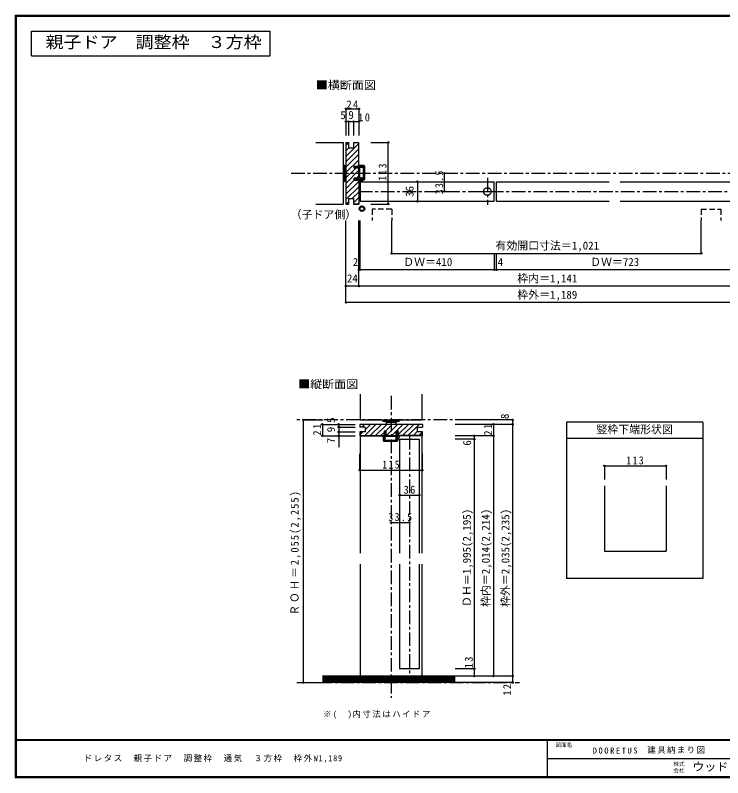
# Model space of a CAD drawing. Units: millimetres at full size, sheet at 1:5; some dimension numbers follow another scale. Extents: x -973 to 977, y -718 to 696.
# Drawn here: x -973 to 323, y -701 to 696 of the extents above; entities that cross this region are included whole.
import ezdxf
from ezdxf.enums import TextEntityAlignment as Align

# ---------------------------------------------------------------- set-up
doc = ezdxf.new("R2010")
doc.units = ezdxf.units.MM
doc.header["$LTSCALE"] = 5
doc.header["$PDMODE"] = 32
doc.header["$PDSIZE"] = 2.5
doc.linetypes.add('CHAIN1', pattern=[8, 5, -1, 1, -1])
doc.linetypes.add('DASHED2', pattern=[3, 2, -1])
for name, color, linetype in [('0-0_補助線', 7, 'Continuous'), ('0-1_通り芯', 4, 'CHAIN1'), ('0-3_仕上げ', 7, 'Continuous'), ('0-4_枠', 3, 'Continuous'), ('0-6_扉', 6, 'Continuous'), ('0-7_金物', 7, 'Continuous'), ('0-8_戸当り', 7, 'Continuous'), ('0-A_文字', 3, 'Continuous'), ('0-B_寸法', 7, 'Continuous'), ('0-C_ハッチ', 4, 'Continuous'), ('F-0_補助線', 7, 'Continuous'), ('F-1_枠', 6, 'Continuous'), ('F-A_文字', 7, 'Continuous')]:
    doc.layers.add(name, color=color, linetype=linetype)
doc.styles.add('ＭＳ ゴシック', font='')
doc.styles.get('ＭＳ ゴシック').set_extended_font_data('MS Gothic')

msp = doc.modelspace()

# ---------------------------------------------------------------- linework, layer by layer
at = {"layer": '0-0_補助線', "color": 3}
for p, q in [((-342.047, -53.5), (-342.047, -58.5)), ((-227.047, -53.5), (-342.047, -53.5)), ((-227.047, -53.5), (-227.047, -58.5)), ((-332.047, -58.5), (-342.047, -58.5)), ((-332.047, -67.5), (-342.047, -67.5)), ((-342.047, -67.5), (-342.047, -74.5)), ((-332.047, -58.5), (-332.047, -67.5)), ((-271.526, -66), (-275.226, -66)), ((-275.226, -74.5), (-275.226, -66)), ((-271.526, -66), (-271.526, -74.5)), ((-237.047, -58.5), (-237.047, -67.5)), ((-237.047, -58.5), (-227.047, -58.5)), ((-227.047, -67.5), (-237.047, -67.5)), ((-227.547, -74), (-227.547, -67.5)), ((-227.047, -74.5), (-227.047, -67.5)), ((-342.047, -74.5), (-297.526, -74.5)), ((-275.226, -74.5), (-293.826, -74.5)), ((-227.547, -74), (-271.526, -74)), ((-227.047, -74.5), (-271.526, -74.5))]:
    msp.add_line(p, q, dxfattribs=at)
at = {"layer": '0-0_補助線', "color": 4}
for p, q in [((-338.133, -58.5), (-333.133, -53.5)), ((-332.834, -74), (-312.334, -53.5)), ((-331.047, -62.313), (-322.234, -53.5)), ((-322.935, -74), (-302.435, -53.5)), ((-313.035, -74), (-292.535, -53.5)), ((-295.136, -66), (-282.636, -53.5)), ((-293.236, -74), (-272.736, -53.5)), ((-283.337, -74), (-262.837, -53.5)), ((-271.526, -72.089), (-252.937, -53.5)), ((-263.538, -74), (-243.038, -53.5)), ((-253.638, -74), (-233.138, -53.5)), ((-341.547, -72.814), (-336.234, -67.5)), ((-303.136, -74), (-297.526, -68.391)), ((-243.739, -74), (-237.239, -67.5)), ((-233.839, -74), (-227.547, -67.708)), ((-342.047, -137.245), (-342.047, -107.383)), ((-227.047, -137.245), (-227.047, -107.383)), ((-342.047, -137.245), (-227.047, -137.245))]:
    msp.add_line(p, q, dxfattribs=at)
at = {"layer": '0-0_補助線'}
for p, q in [((-274.926, -70), (-273.426, -67)), ((-273.426, -67), (-271.526, -70)), ((-298.676, -83.5), (-298.676, -74.8)), ((-298.151, -74.602), (-296.701, -76.502)), ((-296.376, -70), (-297.526, -70)), ((-296.926, -77), (-297.176, -77)), ((-274.176, -83), (-297.176, -83)), ((-297.164, -77.387), (-296.69, -79.105)), ((-296.876, -77), (-296.626, -77)), ((-296.376, -74.5), (-296.376, -70)), ((-295.875, -77.834), (-295.562, -78.695)), ((-295.426, -76.5), (-295.426, -77)), ((-276.676, -76), (-294.926, -76)), ((-274.176, -74.5), (-294.876, -74.5)), ((-275.626, -79.469), (-276.445, -82.091)), ((-276.176, -76.5), (-276.176, -78.46)), ((-274.331, -80.017), (-275.108, -82.509)), ((-274.926, -70), (-274.176, -70)), ((-274.776, -76), (-274.776, -78.337)), ((-273.676, -76), (-274.776, -76)), ((-273.376, -77), (-274.629, -78.203)), ((-274.226, -79), (-274.176, -79)), ((-274.176, -70), (-274.176, -74.5)), ((-274.176, -83), (-274.176, -79)), ((-273.676, -75.2), (-273.676, -76)), ((-272.676, -75.2), (-273.676, -75.2)), ((-271.176, -75.9), (-273.676, -75.9)), ((-272.676, -77), (-273.376, -77)), ((-272.676, -75.2), (-272.676, -70)), ((-272.676, -70), (-271.526, -70)), ((-271.176, -75.2), (-272.676, -75.2)), ((-272.676, -84), (-272.676, -77)), ((-270.192, -77.491), (-272.676, -82.44)), ((-269.567, -77.805), (-272.676, -84)), ((-297.676, -84.5), (-273.176, -84.5))]:
    msp.add_line(p, q, dxfattribs=at)
at = {"layer": '0-0_補助線', "color": 6}
msp.add_line((-269.047, -80.5), (-233.047, -80.5), dxfattribs=at)
at = {"layer": '0-0_補助線', "color": 3}
for points in [[(-341.547, -67.5), (-341.547, -74), (-297.526, -74)], [(-293.826, -74.5), (-293.826, -66), (-297.526, -66), (-297.526, -74.5)]]:
    msp.add_lwpolyline(points, dxfattribs=at)
at = {"layer": '0-0_補助線'}
for points in [[(-294.126, -70), (-295.626, -67), (-297.526, -70)], [(-297.176, -83), (-297.176, -80.9), (-295.176, -80.9), (-295.176, -79.7), (-297.176, -79.7), (-297.176, -77)], [(-296.376, -74.5), (-296.626, -74.5), (-296.626, -77)], [(-294.126, -70), (-294.876, -70), (-294.876, -74.5)]]:
    msp.add_lwpolyline(points, dxfattribs=at)
for centre, radius, start, end in [((-298.376, -74.8), 0.3, 41.34778, 180), ((-297.676, -83.5), 1, 180, 270), ((-296.876, -77.3), 0.3, 90, 196.79003), ((-296.926, -76.7), 0.3, 270, 41.34778), ((-296.126, -78.9), 0.6, 196.79003, 270), ((-296.126, -78.9), 0.6, 270, 23.33765), ((-296.426, -77), 1, 303.47738, 0), ((-294.926, -76.5), 0.5, 90, 180), ((-276.676, -76.5), 0.5, 0, 90), ((-275.776, -82.3), 0.7, 162.67017, 342.67017), ((-274.976, -78.46), 1.2, 180, 237.21126), ((-273.976, -78.337), 0.8, 180, 221.40962), ((-274.226, -78.5), 0.5, 143.61521, 270), ((-275.476, -79.66), 1.2, 342.67017, 41.40962), ((-271.176, -77), 1.8, 333.42485, 90), ((-271.176, -77), 1.1, 333.42485, 90), ((-273.176, -84), 0.5, 270, 0)]:
    msp.add_arc(centre, radius, start, end, dxfattribs=at)
for p in [(-342.047, -137.245), (-227.047, -137.245)]:
    msp.add_point(p, dxfattribs=at)
at = {"layer": '0-1_通り芯'}
for p, q in [((-467.5, 406.5), (467.5, 406.5)), ((-343.5, 373), (343.5, 373)), ((-284.547, -1.5), (-284.547, -554.742)), ((-62.101, -45.5), (-457.354, -45.5)), ((-251.047, -74.5), (-251.047, -514.5)), ((-457.354, -526.5), (-49.599, -526.5))]:
    msp.add_line(p, q, dxfattribs=at)
at = {"layer": '0-1_通り芯', "color": 7}
for p, q in [((-108.037, 397.796), (-108.037, 348.563)), ((-128.572, 373), (-86.786, 373))]:
    msp.add_line(p, q, dxfattribs=at)
at = {"layer": '0-1_通り芯', "color": 7, "linetype": 'Continuous'}
msp.add_circle((-108.037, 373), 7, dxfattribs=at)
at = {"layer": '0-3_仕上げ'}
for p, q in [((-422.5, 350), (-372.5, 350)), ((-341.047, 1.5), (-341.047, -45.5)), ((-228.047, 1.5), (-228.047, -45.5)), ((-341.047, -45.5), (-228.047, -45.5)), ((-167.101, -516), (-410.459, -516)), ((-167.101, -517.5), (-410.459, -517.5)), ((-167.101, -519), (-410.459, -519)), ((-167.101, -520.5), (-410.459, -520.5)), ((-167.101, -522), (-410.459, -522)), ((-167.101, -523.5), (-410.459, -523.5)), ((-167.101, -525), (-410.459, -525))]:
    msp.add_line(p, q, dxfattribs=at)
at = {"layer": '0-3_仕上げ', "color": 2}
for p, q in [((-167.101, -514.5), (-410.459, -514.5)), ((-167.101, -526.5), (-410.459, -526.5))]:
    msp.add_line(p, q, dxfattribs=at)
at = {"layer": '0-3_仕上げ'}
msp.add_lwpolyline([(-422.5, 463), (-372.5, 463), (-372.5, 350)], dxfattribs=at)
at = {"layer": '0-4_枠'}
for p, q in [((-367.5, 463), (-362.5, 463)), ((-367.5, 463), (-367.5, 350)), ((-362.5, 463), (-362.5, 453)), ((-353.5, 463), (-343.5, 463)), ((-353.5, 463), (-353.5, 453)), ((-353.5, 462.5), (-344, 462.5)), ((-344, 419.479), (-344, 462.5)), ((-343.5, 419.479), (-343.5, 463)), ((-362.5, 453), (-353.5, 453)), ((-352, 419.479), (-343.5, 419.479)), ((-352, 415.779), (-352, 419.479)), ((-343.5, 415.779), (-352, 415.779)), ((-343.5, 397.179), (-343.5, 415.779)), ((-343.5, 397.179), (-352, 397.179)), ((-352, 393.479), (-352, 397.179)), ((-352, 393.479), (-343.5, 393.479)), ((-344, 393.479), (-344, 350.5)), ((-343.5, 393.479), (-343.5, 350)), ((-367.5, 350), (-362.5, 350)), ((-362.5, 360), (-353.5, 360)), ((-362.5, 360), (-362.5, 350)), ((-353.5, 360), (-353.5, 350)), ((-353.5, 350.5), (-344, 350.5)), ((-353.5, 350), (-343.5, 350)), ((106.19, -166.432), (106.19, -286.007)), ((219.19, -166.432), (219.19, -286.007)), ((106.19, -286.007), (219.19, -286.007))]:
    msp.add_line(p, q, dxfattribs=at)
at = {"layer": '0-4_枠', "color": 4}
for p, q in [((-341.047, -74.5), (-341.047, -289.5)), ((-228.047, -74.5), (-228.047, -289.5)), ((-341.047, -309.5), (-341.047, -514.5)), ((-228.047, -309.5), (-228.047, -514.5))]:
    msp.add_line(p, q, dxfattribs=at)
at = {"layer": '0-6_扉'}
for p, q in [((-341.5, 391), (-95.537, 391)), ((-341.5, 391), (-341.5, 355)), ((-95.537, 355), (-95.537, 391)), ((-91.537, 355), (-91.537, 391)), ((-91.537, 391), (114.982, 391)), ((134.982, 391), (341.5, 391)), ((-341.5, 355), (-95.537, 355)), ((-91.537, 355), (114.982, 355)), ((134.982, 355), (341.5, 355)), ((-269.047, -80.5), (-269.047, -289.5)), ((-233.047, -80.5), (-233.047, -289.5)), ((-269.047, -309.5), (-269.047, -501.5)), ((-233.047, -309.5), (-233.047, -501.5)), ((-233.047, -501.5), (-269.047, -501.5))]:
    msp.add_line(p, q, dxfattribs=at)
at = {"layer": '0-6_扉', "linetype": 'DASHED2'}
for p, q in [((-319.352, 340.381), (-319.352, 319.657)), ((-283.352, 340.381), (-319.352, 340.381)), ((-283.352, 340.381), (-283.352, 319.657)), ((283.658, 340.381), (319.658, 340.381)), ((283.658, 340.381), (283.658, 319.657)), ((319.658, 340.381), (319.658, 319.657))]:
    msp.add_line(p, q, dxfattribs=at)
at = {"layer": '0-7_金物'}
for p, q in [((-372.5, 421.5), (-370, 421.5)), ((-370, 421.5), (-370, 391.5)), ((-370, 416.5), (-368, 416.5)), ((-368, 416.5), (-368, 396.5)), ((-368, 415.5), (-367.5, 415.5)), ((-372.5, 391.5), (-370, 391.5)), ((-370, 396.5), (-368, 396.5)), ((-368, 397.5), (-367.5, 397.5)), ((-299.547, -45.5), (-299.547, -47.5)), ((-299.547, -45.5), (-269.547, -45.5)), ((-299.547, -47.5), (-269.547, -47.5)), ((-294.547, -47.5), (-294.547, -49.5)), ((-294.547, -49.5), (-274.547, -49.5)), ((-293.547, -49.5), (-293.547, -53.5)), ((-275.547, -53.5), (-275.547, -49.5)), ((-274.547, -47.5), (-274.547, -49.5)), ((-269.547, -45.5), (-269.547, -47.5))]:
    msp.add_line(p, q, dxfattribs=at)
for radius in [5, 3.5]:
    msp.add_circle((-338.036, 341.475), radius, dxfattribs=at)
at = {"layer": '0-8_戸当り'}
for p, q in [((-351, 417.579), (-348, 419.479)), ((-348, 418.329), (-348, 419.479)), ((-343.398, 420.104), (-341.498, 418.654)), ((-334.5, 420.629), (-343.2, 420.629)), ((-341, 418.879), (-341, 419.129)), ((-338.3, 419.129), (-341, 419.129)), ((-340.613, 419.116), (-338.895, 418.643)), ((-338.3, 417.129), (-338.3, 419.129)), ((-337.1, 419.129), (-337.1, 417.129)), ((-335, 419.129), (-337.1, 419.129)), ((-335, 396.129), (-335, 419.129)), ((-333.5, 419.629), (-333.5, 395.129)), ((-348, 416.079), (-351, 417.579)), ((-343.5, 418.329), (-348, 418.329)), ((-348, 416.829), (-343.5, 416.829)), ((-348, 416.079), (-348, 416.829)), ((-343.5, 418.579), (-341, 418.579)), ((-343.5, 418.329), (-343.5, 418.579)), ((-343.5, 396.129), (-343.5, 416.829)), ((-342, 398.629), (-342, 416.879)), ((-341.5, 417.379), (-341, 417.379)), ((-341, 418.829), (-341, 418.579)), ((-340.166, 417.828), (-339.305, 417.515)), ((-337.1, 417.129), (-338.3, 417.129)), ((-348, 394.629), (-348, 393.479)), ((-342.8, 394.629), (-348, 394.629)), ((-342.8, 393.129), (-342.8, 394.629)), ((-342.1, 393.129), (-342.1, 395.629)), ((-341.5, 398.129), (-339.54, 398.129)), ((-341, 395.329), (-339.797, 396.581)), ((-341, 394.629), (-341, 395.329)), ((-334, 394.629), (-341, 394.629)), ((-340.509, 392.145), (-335.56, 394.629)), ((-340.195, 391.519), (-334, 394.629)), ((-339, 396.179), (-339, 396.129)), ((-335, 396.129), (-339, 396.129)), ((-338.531, 397.579), (-335.909, 398.397)), ((-337.983, 396.284), (-335.491, 397.061))]:
    msp.add_line(p, q, dxfattribs=at)
for points in [[(-348, 396.879), (-351, 395.379), (-348, 393.479)], [(-348, 396.879), (-348, 396.129), (-343.5, 396.129)], [(-342.8, 394.629), (-342.8, 395.629), (-342, 395.629), (-342, 396.729), (-339.663, 396.729)]]:
    msp.add_lwpolyline(points, dxfattribs=at)
for centre, radius, start, end in [((-343.2, 420.329), 0.3, 90, 228.65222), ((-340.7, 418.829), 0.3, 73.20997, 180), ((-334.5, 419.629), 1, 0, 90), ((-341.5, 416.879), 0.5, 90, 180), ((-341.3, 418.879), 0.3, 228.65222, 360), ((-341, 418.379), 1, 270, 326.52262), ((-339.1, 418.079), 0.6, 246.66235, 0), ((-339.1, 418.079), 0.6, 0, 73.20997), ((-341, 393.129), 1.8, 180, 296.57515), ((-341, 393.129), 1.1, 180, 296.57515), ((-341.5, 398.629), 0.5, 180, 270), ((-339.5, 396.179), 0.5, 0, 126.38479), ((-339.663, 395.929), 0.8, 48.59038, 90), ((-339.54, 396.929), 1.2, 32.78874, 90), ((-338.34, 397.429), 1.2, 228.59038, 287.32983), ((-335.7, 397.729), 0.7, 287.32983, 107.32983), ((-334, 395.129), 0.5, 270, 0)]:
    msp.add_arc(centre, radius, start, end, dxfattribs=at)
at = {"layer": '0-A_文字'}
for p, q in [((-943.333, 621.667), (-943.333, 666.667)), ((-943.333, 666.667), (-505.952, 666.667)), ((-505.952, 621.667), (-505.952, 666.667)), ((-943.333, 621.667), (-505.952, 621.667)), ((36.653, -49.5), (36.653, -336.007)), ((286.653, -49.5), (36.653, -49.5)), ((286.653, -49.5), (286.653, -336.007)), ((286.653, -79.5), (36.653, -79.5)), ((286.653, -336.007), (36.653, -336.007))]:
    msp.add_line(p, q, dxfattribs=at)
at = {"layer": '0-B_寸法', "color": 4}
for p, q in [((-367.5, 524.503), (-367.5, 475.461)), ((-367.5, 500.979), (-343.5, 500.979)), ((-362.5, 500.979), (-362.5, 475.461)), ((-353.5, 500.979), (-353.5, 475.461)), ((-321.64, 463), (-289.73, 463)), ((-289.73, 350), (-289.73, 463)), ((-186.49, 373), (-186.49, 406.5)), ((-236.49, 391), (-236.49, 355)), ((-321.64, 350), (-289.73, 350)), ((-367.5, 169.657), (-367.5, 319.657)), ((-343.5, 199.657), (-343.5, 319.657)), ((-341.5, 229.657), (-341.5, 319.657)), ((-283.352, 259.657), (-283.352, 319.657)), ((283.658, 259.657), (283.658, 319.657)), ((-283.352, 259.657), (283.658, 259.657)), ((-95.384, 229.657), (-95.384, 259.657)), ((-91.384, 229.657), (-91.384, 259.657)), ((343.5, 229.657), (-343.5, 229.657)), ((367.5, 199.657), (-367.5, 199.657)), ((367.5, 169.657), (-367.5, 169.657)), ((-445.459, -45.5), (-409.2, -45.5)), ((-445.459, -45.5), (-445.459, -526.5)), ((-410.459, -53.5), (-350.459, -53.5)), ((-410.459, -53.5), (-410.459, -74.5)), ((-380.459, -53.5), (-380.459, -95.109)), ((-62.101, -45.5), (-167.101, -45.5)), ((-62.101, -53.5), (-167.101, -53.5)), ((-97.101, -53.5), (-97.101, -514.5)), ((-62.101, -45.5), (-62.101, -526.5)), ((-380.459, -58.5), (-350.459, -58.5)), ((-380.459, -67.5), (-350.459, -67.5)), ((-410.459, -74.5), (-350.459, -74.5)), ((-97.101, -74.5), (-167.101, -74.5)), ((-132.101, -80.5), (-167.101, -80.5)), ((-132.101, -74.5), (-132.101, -514.5)), ((106.19, -129.5), (219.19, -129.5)), ((106.19, -129.5), (106.19, -154.5)), ((219.19, -129.5), (219.19, -154.5)), ((-269.047, -183.191), (-233.047, -183.191)), ((-284.547, -233.191), (-251.047, -233.191)), ((-132.101, -501.5), (-167.101, -501.5)), ((-62.101, -514.5), (-167.101, -514.5)), ((-445.459, -526.5), (-409.2, -526.5)), ((-62.101, -526.5), (-167.101, -526.5))]:
    msp.add_line(p, q, dxfattribs=at)
msp.add_lwpolyline([(-367.5, 524.503), (-343.5, 524.503), (-343.5, 475.461)], dxfattribs=at)
at = {"layer": '0-B_寸法'}
for p in [(-367.5, 524.503), (-343.5, 524.503), (-367.5, 500.979), (-362.5, 500.979), (-353.5, 500.979), (-343.5, 500.979), (-289.73, 463), (-186.49, 406.5), (-236.49, 391), (-186.49, 373), (-289.73, 350), (-236.49, 355), (-283.352, 259.657), (283.658, 259.657), (-343.5, 229.657), (-341.5, 229.657), (-95.384, 229.657), (-91.384, 229.657), (-367.5, 199.657), (-343.5, 199.657), (-367.5, 169.657), (-445.459, -45.5), (-410.459, -53.5), (-380.459, -53.5), (-97.101, -53.5), (-62.101, -45.5), (-62.101, -53.5), (-380.459, -58.5), (-380.459, -67.5), (-410.459, -74.5), (-380.459, -74.5), (-132.101, -74.5), (-132.101, -80.5), (-97.101, -74.5), (106.19, -129.5), (219.19, -129.5), (-269.047, -183.191), (-233.047, -183.191), (-284.547, -233.191), (-251.047, -233.191), (-132.101, -501.5), (-132.101, -514.5), (-97.101, -514.5), (-62.101, -514.5), (-445.459, -526.5), (-62.101, -526.5)]:
    msp.add_point(p, dxfattribs=at)
at = {"layer": '0-C_ハッチ'}
for p, q in [((-367.5, 457.179), (-362.5, 462.179)), ((-353.5, 461.28), (-351.78, 463)), ((-344, 460.88), (-367.5, 437.38)), ((-361.78, 453), (-367.5, 447.28)), ((-367.5, 427.481), (-344, 450.981)), ((-367.5, 417.581), (-344, 441.081)), ((-367.5, 407.682), (-344, 431.182)), ((-345.803, 419.479), (-344, 421.282)), ((-367.5, 397.782), (-349.503, 415.779)), ((-367.5, 387.883), (-343.5, 411.883)), ((-367.5, 377.983), (-352, 393.483)), ((-367.5, 368.084), (-344, 391.584)), ((-348.304, 397.179), (-343.5, 401.983)), ((-367.5, 358.184), (-344, 381.684)), ((-355.785, 360), (-344, 371.785)), ((-365.785, 350), (-362.5, 353.285)), ((-353.5, 352.385), (-344, 361.885)), ((-345.486, 350.5), (-344, 351.986))]:
    msp.add_line(p, q, dxfattribs=at)
at = {"layer": 'F-1_枠'}
for p, q in [((-973.347, 695.833), (-973.347, -700.833)), ((-973.347, 695.833), (976.653, 695.833)), ((-973.347, 695), (976.653, 695)), ((-973.347, 694.167), (976.653, 694.167)), ((-972.514, 695.833), (-972.514, -700.833)), ((-971.68, 695.833), (-971.68, -700.833)), ((976.653, -631.667), (-973.347, -631.667)), ((976.653, -632.5), (-973.347, -632.5)), ((1.653, -632.5), (1.653, -699.167)), ((1.653, -665.833), (974.986, -665.834)), ((976.653, -699.167), (-973.347, -699.167)), ((976.653, -700), (-973.347, -700)), ((976.653, -700.833), (-973.347, -700.833))]:
    msp.add_line(p, q, dxfattribs=at)

# ---------------------------------------------------------------- texts
at = {"layer": '0-0_補助線', "insert": (-300.797, -134.745), "char_height": 14.66, "attachment_point": 7, "style": 'ＭＳ ゴシック'}
msp.add_mtext('\\T1.27;\\W0.9;115', dxfattribs=at)
at = {"layer": '0-A_文字', "style": 'ＭＳ ゴシック', "width": 1.1}
msp.add_text('親子ドア\u3000調整枠\u3000３方枠', height=21.99, dxfattribs=at).set_placement((-917.764, 629.167), align=Align.BOTTOM_LEFT)
at = {"layer": '0-A_文字', "color": 7, "style": 'ＭＳ ゴシック', "width": 1.1}
for s, p in [('■横断面図', (-422.5, 555.99)), ('■縦断面図', (-454.866, 8.256))]:
    msp.add_text(s, height=14.66, dxfattribs=at).set_placement(p, align=Align.BOTTOM_LEFT)
at = {"layer": '0-A_文字', "color": 7, "style": 'ＭＳ ゴシック'}
for s, p in [('（子ドア側）', (-468.5, 319)), ('竪枠下端形状図', (91.653, -74.5))]:
    msp.add_text(s, height=14.66, dxfattribs=at).set_placement(p, align=Align.BOTTOM_LEFT)
at = {"layer": '0-A_文字', "color": 7, "insert": (-409.286, -592.63), "char_height": 11, "attachment_point": 7, "style": 'ＭＳ ゴシック'}
msp.add_mtext('\\T1.18;※(\u3000)内寸法はハイドア', dxfattribs=at)
at = {"layer": '0-B_寸法', "style": 'ＭＳ ゴシック'}
for s, p in [('5', (-377.669, 501.133)), ('9', (-362.883, 501.527)), ('有効開口寸法＝1,021', (-93.347, 262.157)), ('2', (-354.822, 232.157)), ('ＤＷ＝410', (-262.365, 232.157)), ('4', (-89.15, 232.157)), ('ＤＷ＝723', (80.135, 232.157)), ('24', (-365.5, 202.157)), ('枠内＝1,141', (-53.347, 202.157)), ('枠外＝1,189', (-53.347, 172.157))]:
    msp.add_text(s, height=14.66, dxfattribs=at).set_placement(p, align=Align.BOTTOM_LEFT)
for s, p in [('36', (-238.99, 363)), ('8', (-64.518, -43.764)), ('5', (-382.959, -50.723)), ('9', (-382.959, -68)), ('7', (-382.959, -88.27)), ('6', (-133.618, -92.545)), ('ＤＨ＝1,995(2,195)', (-134.139, -388)), ('枠内＝2,014(2,214)', (-99.459, -388)), ('枠外＝2,035(2,235)', (-63.444, -388))]:
    msp.add_text(s, height=14.66, rotation=90, dxfattribs=at).set_placement(p, align=Align.BOTTOM_LEFT)
at = {"layer": '0-B_寸法', "char_height": 14.66, "attachment_point": 7, "style": 'ＭＳ ゴシック'}
for s, insert in [('\\T1.27;\\W0.95;24', (-366.269, 525.084)), ('\\T1.27;\\W0.95;10', (-344.849, 501.33)), ('\\T1.27;\\W0.9;113', (146.44, -127)), ('\\T1.27;\\W0.95;36', (-261.672, -180.691)), ('\\T1.28;\\W0.9;33.5', (-289.672, -230.691))]:
    msp.add_mtext(s, dxfattribs=dict(at, insert=insert))
at = {"layer": '0-B_寸法', "char_height": 14.66, "attachment_point": 7, "rotation": 90, "style": 'ＭＳ ゴシック'}
for s, insert in [('\\T1.27;\\W0.9;113', (-292.808, 392.523)), ('\\T1.28;\\W0.9;33.5', (-188.99, 367.875)), ('\\T1.27;\\W0.95;21', (-412.959, -74.088)), ('\\T1.27;\\W0.95;21', (-99.601, -74.059)), ('\\T1.21;\\W0.95;ＲＯＨ＝2,055(2,255)', (-450.1, -403.375)), ('\\T1.27;\\W0.95;13', (-134.81, -500.32)), ('\\T1.27;\\W0.95;12', (-64.601, -550.562))]:
    msp.add_mtext(s, dxfattribs=dict(at, insert=insert))
at = {"layer": 'F-0_補助線', "char_height": 11, "attachment_point": 7, "style": 'ＭＳ ゴシック'}
for s, insert in [('\\T1.39;\\W0.85;DOORETUS', (84.986, -656.667)), ('\\T1.17;建具納まり図', (184.986, -656.667))]:
    msp.add_mtext(s, dxfattribs=dict(at, insert=insert))
at = {"layer": 'F-A_文字', "style": 'ＭＳ ゴシック'}
for s, p in [('図面名', (16.653, -646.667)), ('株式', (232.486, -681.5)), ('会社', (232.486, -693.5))]:
    msp.add_text(s, height=7.331, dxfattribs=at).set_placement(p, align=Align.BOTTOM_LEFT)
at = {"layer": 'F-A_文字', "style": 'ＭＳ ゴシック', "width": 1.1}
msp.add_text('ウッドワン・・・', height=14.66, dxfattribs=at).set_placement((267.486, -692.5), align=Align.BOTTOM_LEFT)
at = {"layer": 'F-A_文字', "insert": (-847.938, -673.333), "char_height": 11, "attachment_point": 7, "style": 'ＭＳ ゴシック'}
msp.add_mtext('\\T1.19;ドレタス\u3000親子ドア\u3000調整枠\u3000通気\u3000３方枠\u3000枠外W1,189', dxfattribs=at)

doc.saveas('drawing.dxf')
